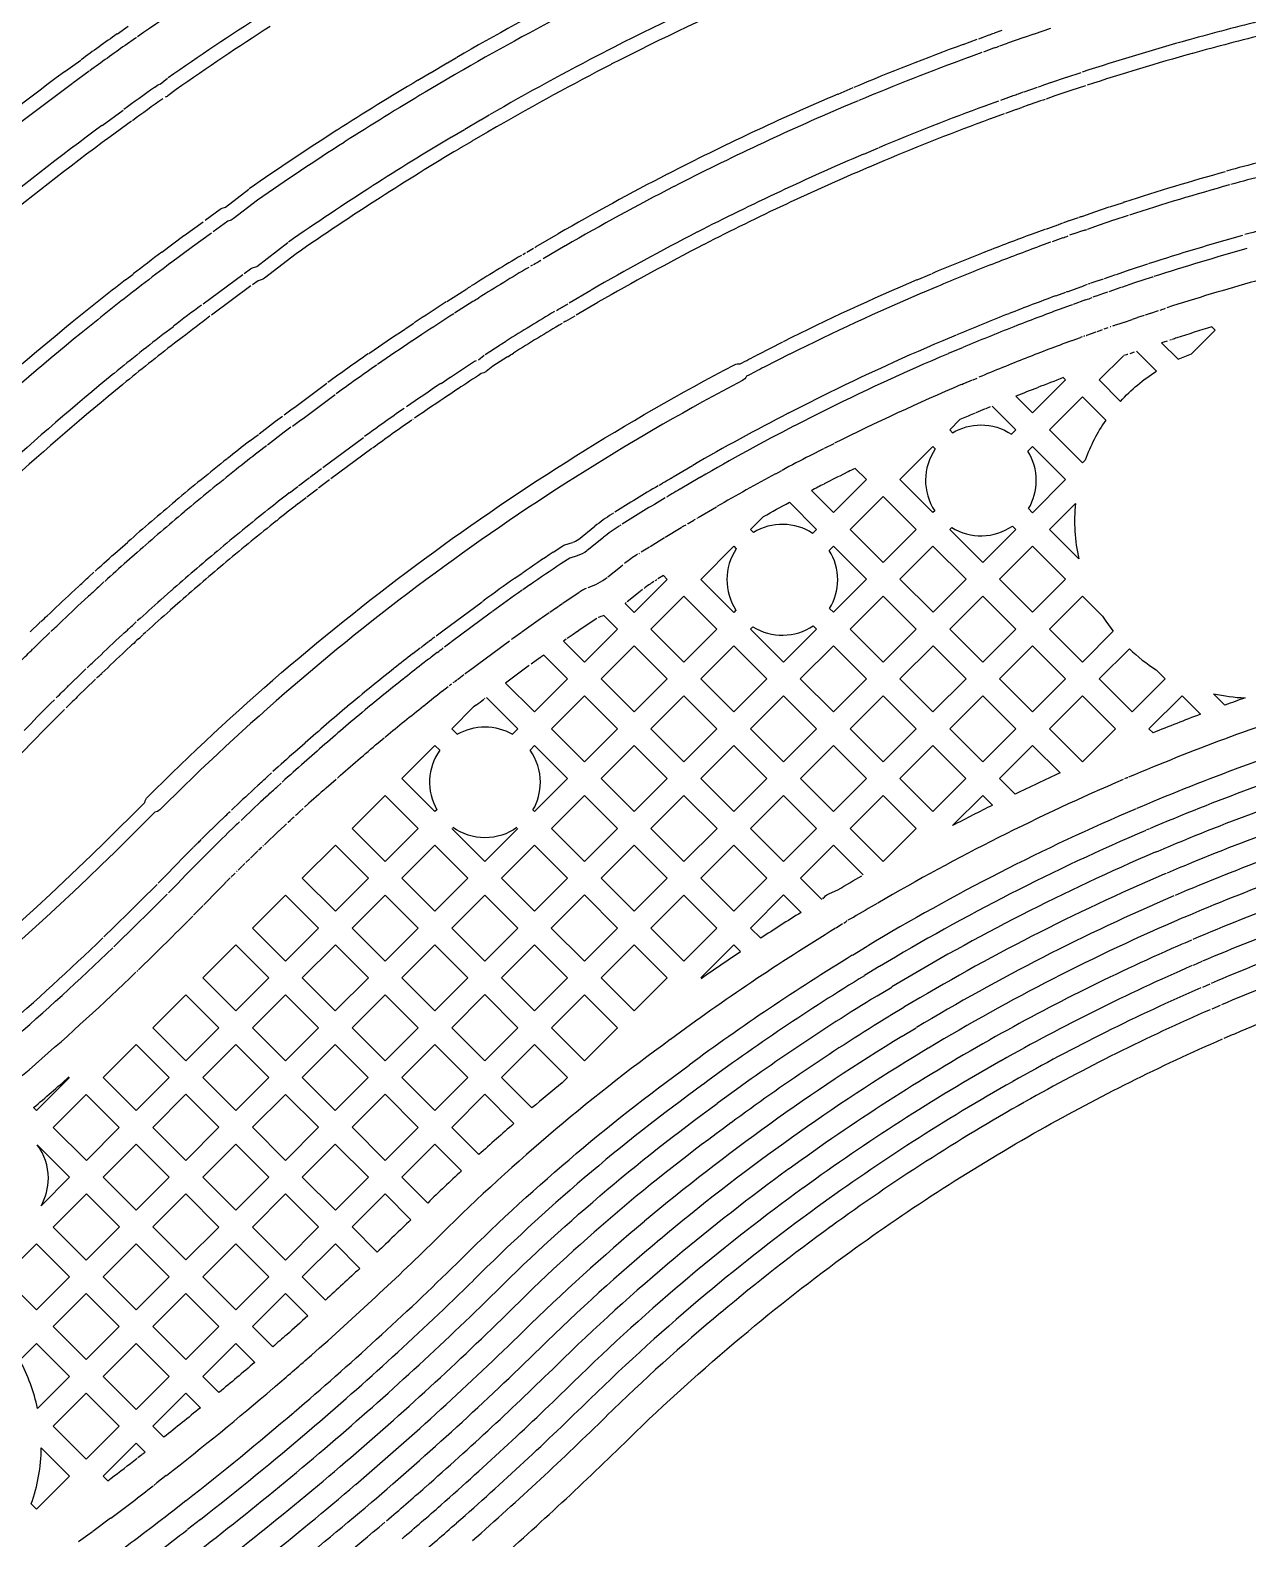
# Model space of a CAD drawing. Extents: x 1548 to 1929, y -174 to 95.
# Drawn here: x 1762.014 to 1765.923, y 42.988 to 47.829 of the extents above; entities that cross this region are included whole.
import ezdxf

# ---------------------------------------------------------------- set-up
doc = ezdxf.new("R2010")
doc.units = 0
doc.layers.add('gbr-dxf_layer0', color=7, linetype='Continuous')

msp = doc.modelspace()

# ---------------------------------------------------------------- linework, layer by layer
at = {"layer": 'gbr-dxf_layer0'}
for p, q in [((1762.2943, 47.8172), (1762.3291, 47.8413)), ((1765.1094, 47.8196), (1765.1346, 47.8285)), ((1765.2888, 47.8334), (1765.2363, 47.8159)), ((1765.0092, 47.7829), (1765.054, 47.7994)), ((1765.0596, 47.8012), (1765.0922, 47.8133)), ((1765.1503, 47.7863), (1765.1251, 47.7774)), ((1765.2038, 47.8048), (1765.1509, 47.7866)), ((1765.2356, 47.8157), (1765.2051, 47.8052)), ((1762.1257, 47.6955), (1762.1767, 47.7325)), ((1763.3538, 47.7239), (1763.3827, 47.7407)), ((1765.0688, 47.7569), (1765.0256, 47.741)), ((1765.1087, 47.7714), (1765.0739, 47.7585)), ((1762.2037, 47.6965), (1762.1516, 47.6587)), ((1763.259, 47.6681), (1763.3004, 47.6927)), ((1763.3011, 47.6931), (1763.3531, 47.7235)), ((1763.3764, 47.685), (1763.3243, 47.6545)), ((1763.4043, 47.7011), (1763.3768, 47.6852)), ((1765.29, 47.6605), (1765.3406, 47.6775)), ((1765.3415, 47.6778), (1765.388, 47.693)), ((1762.432, 47.6557), (1762.4558, 47.6743)), ((1763.3239, 47.6543), (1763.2825, 47.6297)), ((1764.6073, 47.6236), (1764.6563, 47.6442)), ((1765.183, 47.6235), (1765.203, 47.6306)), ((1765.2046, 47.6312), (1765.2478, 47.646)), ((1765.2498, 47.6466), (1765.258, 47.6494)), ((1765.2596, 47.6499), (1765.2891, 47.6602)), ((1765.3541, 47.6345), (1765.3036, 47.6176)), ((1765.4011, 47.65), (1765.3547, 47.6347)), ((1764.6724, 47.6021), (1764.6253, 47.5824)), ((1765.0819, 47.5866), (1765.1239, 47.6019)), ((1765.1302, 47.6042), (1765.1643, 47.6166)), ((1765.2194, 47.5887), (1765.1973, 47.5808)), ((1765.2604, 47.6027), (1765.2204, 47.5891)), ((1765.2717, 47.6065), (1765.2627, 47.6034)), ((1765.303, 47.6174), (1765.2752, 47.6077)), ((1762.2452, 47.5232), (1762.313, 47.5724)), ((1762.3402, 47.5365), (1762.2713, 47.4866)), ((1763.4091, 47.5108), (1763.4602, 47.5405)), ((1763.4612, 47.541), (1763.488, 47.5566)), ((1765.1405, 47.56), (1765.0966, 47.544)), ((1765.1789, 47.574), (1765.1449, 47.5616)), ((1763.3673, 47.486), (1763.4085, 47.5104)), ((1763.4818, 47.501), (1763.4323, 47.4722)), ((1763.5111, 47.518), (1763.4827, 47.5015)), ((1763.4318, 47.4719), (1763.3906, 47.4475)), ((1764.69, 47.4311), (1764.7372, 47.4511)), ((1764.7541, 47.4093), (1764.7068, 47.3893)), ((1765.3928, 47.2322), (1765.4311, 47.2454)), ((1765.4319, 47.2456), (1765.478, 47.2616)), ((1765.4792, 47.262), (1765.5231, 47.2761)), ((1762.5088, 47.1699), (1762.5695, 47.2139)), ((1765.2738, 47.1903), (1765.2799, 47.1921)), ((1765.2808, 47.1923), (1765.3124, 47.2038)), ((1765.3504, 47.2179), (1765.3795, 47.2279)), ((1765.445, 47.2026), (1765.4066, 47.1894)), ((1765.4919, 47.2188), (1765.4458, 47.2028)), ((1765.5388, 47.2339), (1765.4923, 47.2189)), ((1762.4372, 47.1166), (1762.5081, 47.1694)), ((1762.5962, 47.1777), (1762.5355, 47.1337)), ((1763.6389, 47.1344), (1763.7087, 47.1751)), ((1765.2318, 47.1749), (1765.2716, 47.1896)), ((1765.329, 47.162), (1765.2942, 47.1493)), ((1765.3633, 47.1748), (1765.3502, 47.1704)), ((1765.3954, 47.1857), (1765.3641, 47.1751)), ((1762.5354, 47.1336), (1762.4644, 47.0808)), ((1763.5962, 47.1091), (1763.6043, 47.1142)), ((1763.6342, 47.1315), (1763.6375, 47.1336)), ((1763.7319, 47.1365), (1763.6605, 47.0949)), ((1763.6265, 47.075), (1763.6205, 47.0712)), ((1764.8616, 47.028), (1764.9073, 47.047)), ((1765.5007, 47.0452), (1765.5449, 47.0605)), ((1765.5462, 47.0609), (1765.6015, 47.0785)), ((1762.321, 47.0278), (1762.3447, 47.0461)), ((1762.3715, 47.01), (1762.3489, 46.9924)), ((1762.5696, 46.9506), (1762.6971, 47.0446)), ((1762.7231, 47.0079), (1762.5967, 46.9147)), ((1764.9239, 47.0052), (1764.8781, 46.9861)), ((1765.3459, 46.9905), (1765.3871, 47.0055)), ((1765.4109, 47.0144), (1765.4178, 47.0169)), ((1765.4194, 47.0175), (1765.4451, 47.0264)), ((1765.4622, 47.0317), (1765.4993, 47.0447)), ((1765.5154, 47.0027), (1765.4763, 46.9889)), ((1765.5588, 47.0177), (1765.5167, 47.0031)), ((1763.3523, 46.9584), (1763.4123, 46.9969)), ((1763.4357, 46.9585), (1763.3762, 46.9203)), ((1763.7441, 46.9533), (1763.8144, 46.9943)), ((1763.8365, 46.9551), (1763.7664, 46.9142)), ((1765.3059, 46.9762), (1765.3381, 46.9881)), ((1765.4017, 46.9629), (1765.3625, 46.9487)), ((1765.4343, 46.975), (1765.4252, 46.9717)), ((1763.7039, 46.9296), (1763.7092, 46.9328)), ((1765.552, 46.901), (1765.5681, 46.9067)), ((1765.5697, 46.9073), (1765.5908, 46.9145)), ((1765.594, 46.9157), (1765.61, 46.9208)), ((1765.6113, 46.9211), (1765.6363, 46.9291)), ((1762.4514, 46.8607), (1762.4745, 46.8782)), ((1763.2178, 46.87), (1763.2461, 46.8889)), ((1763.7331, 46.8946), (1763.7266, 46.8908)), ((1765.4385, 46.8613), (1765.4484, 46.8651)), ((1765.4491, 46.8654), (1765.4564, 46.8683)), ((1765.5268, 46.8922), (1765.5509, 46.9007)), ((1762.502, 46.8426), (1762.4779, 46.8244)), ((1763.2715, 46.8518), (1763.2418, 46.8319)), ((1763.4744, 46.788), (1763.5234, 46.8192)), ((1764.3509, 46.7883), (1764.4303, 46.8283)), ((1764.9443, 46.8326), (1764.9879, 46.8509)), ((1765.0064, 46.8098), (1764.9609, 46.7908)), ((1765.3583, 46.8327), (1765.3852, 46.8425)), ((1765.6641, 46.8313), (1765.646, 46.8256)), ((1765.6771, 46.8354), (1765.6722, 46.834)), ((1763.4529, 46.771), (1763.4718, 46.7862)), ((1764.4516, 46.7887), (1764.3705, 46.7478)), ((1765.5233, 46.7842), (1765.4455, 46.7063)), ((1765.5579, 46.7955), (1765.5434, 46.7905)), ((1763.3334, 46.6955), (1763.3629, 46.7152)), ((1765.0409, 46.7072), (1765.0539, 46.7125)), ((1763.3875, 46.6775), (1763.358, 46.6578)), ((1765.0048, 46.6922), (1765.0105, 46.6945)), ((1765.0113, 46.6948), (1765.0389, 46.7063)), ((1764.4478, 46.5999), (1764.5261, 46.6394)), ((1765.0797, 46.6133), (1765.0492, 46.6006)), ((1765.0957, 46.6199), (1765.0814, 46.614)), ((1762.7494, 46.5334), (1762.8017, 46.5738)), ((1762.8024, 46.5743), (1762.8242, 46.5906)), ((1764.5457, 46.5989), (1764.4674, 46.5594)), ((1765.0478, 46.6), (1765.042, 46.5977)), ((1762.7193, 46.5108), (1762.7468, 46.5316)), ((1762.8296, 46.5385), (1762.7757, 46.4968)), ((1762.8511, 46.5545), (1762.8297, 46.5386)), ((1762.9533, 46.4254), (1763.084, 46.5221)), ((1762.7732, 46.4951), (1762.7467, 46.4751)), ((1763.1109, 46.486), (1762.9796, 46.3888)), ((1764.5179, 46.4639), (1764.5615, 46.4862)), ((1764.5636, 46.4872), (1764.5945, 46.5027)), ((1762.9224, 46.4024), (1762.949, 46.4222)), ((1764.078, 46.3952), (1764.1401, 46.4317)), ((1762.8756, 46.3664), (1762.9106, 46.3933)), ((1762.9129, 46.3949), (1762.9215, 46.4017)), ((1764.1638, 46.3934), (1764.1003, 46.356)), ((1764.4076, 46.4057), (1764.4265, 46.4159)), ((1764.6093, 46.3965), (1764.5631, 46.3729)), ((1764.639, 46.4114), (1764.6105, 46.3971)), ((1762.8467, 46.3444), (1762.8734, 46.3647)), ((1762.9003, 46.3286), (1762.8746, 46.309)), ((1762.9364, 46.3564), (1762.9027, 46.3304)), ((1764.1585, 46.2651), (1764.2169, 46.2991)), ((1765.2858, 46.2266), (1765.3691, 46.31)), ((1763.774, 46.195), (1763.8268, 46.2369)), ((1764.052, 46.2017), (1764.1036, 46.2326)), ((1764.1542, 46.2624), (1764.1561, 46.2636)), ((1765.3799, 46.1325), (1765.2858, 46.2266)), ((1762.295, 46.1576), (1762.3275, 46.1864)), ((1763.8543, 46.2013), (1763.8017, 46.1595)), ((1764.0043, 46.1725), (1764.0507, 46.2009)), ((1762.3576, 46.1529), (1762.325, 46.1241)), ((1763.9757, 46.1545), (1764.0024, 46.1713)), ((1763.5704, 46.0706), (1763.5936, 46.0865)), ((1763.8685, 46.0747), (1763.9087, 46.1065)), ((1763.9092, 46.1069), (1763.9171, 46.1133)), ((1762.1476, 46.0239), (1762.171, 46.0453)), ((1763.6186, 46.049), (1763.5956, 46.0333)), ((1763.9803, 46.0338), (1763.9738, 46.0285)), ((1762.4337, 46.0007), (1762.4665, 46.0297)), ((1762.4961, 45.9957), (1762.4639, 45.9673)), ((1763.3392, 45.9018), (1763.4647, 45.9948)), ((1763.7114, 45.9817), (1763.7228, 45.9896)), ((1763.724, 45.9904), (1763.7768, 46.026)), ((1763.9726, 46.0275), (1763.9309, 45.9945)), ((1763.6824, 45.9618), (1763.7001, 45.974)), ((1763.7011, 45.9747), (1763.7104, 45.981)), ((1763.8328, 45.9412), (1763.78, 45.9056)), ((1762.2899, 45.8703), (1762.3111, 45.8898)), ((1762.346, 45.9219), (1762.3552, 45.9306)), ((1762.3852, 45.8971), (1762.3769, 45.8892)), ((1763.3178, 45.8859), (1763.3385, 45.9013)), ((1763.5628, 45.8767), (1763.5913, 45.8976)), ((1763.7572, 45.89), (1763.7381, 45.8767)), ((1763.7687, 45.8979), (1763.7576, 45.8902)), ((1763.7798, 45.9055), (1763.7701, 45.8988)), ((1763.2428, 45.8287), (1763.2664, 45.8469)), ((1763.2744, 45.853), (1763.2931, 45.8673)), ((1763.366, 45.8656), (1763.3441, 45.8494)), ((1763.7351, 45.8748), (1763.7258, 45.8685)), ((1763.2925, 45.8102), (1763.2709, 45.7935)), ((1763.321, 45.832), (1763.3014, 45.8171)), ((1763.6506, 45.815), (1763.6223, 45.7944)), ((1762.1394, 45.727), (1762.1603, 45.7474)), ((1762.1606, 45.7477), (1762.1934, 45.7792)), ((1763.3774, 45.7391), (1763.3844, 45.7443)), ((1763.2776, 45.6612), (1763.3159, 45.6916)), ((1763.3166, 45.6922), (1763.3362, 45.7075)), ((1763.3369, 45.7081), (1763.3557, 45.7227)), ((1763.3722, 45.7352), (1763.3761, 45.7382)), ((1762.1246, 45.6489), (1762.112, 45.6362)), ((1763.4733, 45.6844), (1763.4716, 45.683)), ((1762.027, 45.5502), (1761.9866, 45.5088)), ((1763.1318, 45.5425), (1763.1507, 45.5584)), ((1762.8641, 45.5128), (1762.8971, 45.5418)), ((1762.9266, 45.5079), (1762.8941, 45.4793)), ((1762.7325, 45.394), (1762.746, 45.4065)), ((1762.7756, 45.4333), (1762.7894, 45.4461)), ((1762.8198, 45.4129), (1762.806, 45.4001)), ((1762.965, 45.3979), (1762.9965, 45.4256)), ((1762.7768, 45.3737), (1762.763, 45.361)), ((1762.8949, 45.3355), (1762.9005, 45.3406)), ((1762.5645, 45.2329), (1762.5948, 45.2627)), ((1762.7666, 45.2154), (1762.8128, 45.2596)), ((1762.8135, 45.2602), (1762.8368, 45.282)), ((1762.7068, 45.1581), (1762.7196, 45.1702)), ((1762.7213, 45.1719), (1762.7457, 45.1961)), ((1762.6822, 45.1341), (1762.6949, 45.1465)), ((1762.6958, 45.1474), (1762.7033, 45.1546)), ((1762.4933, 45.0965), (1762.4581, 45.0609)), ((1762.5715, 45.0221), (1762.6167, 45.0685)), ((1762.6169, 45.0688), (1762.6388, 45.0912)), ((1762.6395, 45.0919), (1762.6448, 45.0971)), ((1762.6459, 45.0983), (1762.6569, 45.1087)), ((1764.4864, 45.1079), (1764.5551, 45.0392)), ((1762.5211, 44.9707), (1762.5307, 44.9803)), ((1764.6217, 44.961), (1764.6008, 44.9478)), ((1764.6537, 44.8608), (1764.7007, 44.8895)), ((1765.7195, 44.8996), (1765.7432, 44.9097)), ((1764.7397, 44.8241), (1764.6927, 44.7953)), ((1765.7747, 44.8403), (1765.7467, 44.8283)), ((1764.7328, 44.7304), (1764.7796, 44.7588)), ((1765.7778, 44.7587), (1765.8019, 44.7688)), ((1764.8185, 44.6933), (1764.7735, 44.6659)), ((1765.8333, 44.6994), (1765.8065, 44.6881)), ((1764.8131, 44.6008), (1764.8581, 44.628)), ((1764.8968, 44.5624), (1764.8519, 44.5352)), ((1762.3599, 43.2489), (1762.3733, 43.2593)), ((1762.436, 43.1793), (1762.4213, 43.1679)), ((1762.4514, 43.1912), (1762.4364, 43.1797)), ((1762.4211, 43.1678), (1762.4109, 43.1596)), ((1762.4726, 43.0785), (1762.5144, 43.1109)), ((1762.2727, 43.0546), (1762.2155, 43.012)), ((1762.5607, 43.0504), (1762.519, 43.018)), ((1762.2146, 43.0113), (1762.1696, 42.9785))]:
    msp.add_line(p, q, dxfattribs=at)
at = {"layer": 'gbr-dxf_layer0', "linetype": 'Continuous'}
for points in [[(1762.7845, 47.8404, 0.009467), (1762.4829, 47.6385), (1762.4564, 47.6176, -0.106196), (1762.4479, 47.6135)], [(1762.3563, 47.8051, -0.049771), (1762.3526, 47.8028), (1762.3194, 47.7799)], [(1762.4141, 47.6455), (1762.4237, 47.6521, -0.089522), (1762.431, 47.6554)], [(1763.0219, 47.4687, 0.009148), (1762.7437, 47.283), (1762.6664, 47.2233, -0.092627), (1762.6592, 47.2194), (1762.6484, 47.216), (1762.6018, 47.1818)], [(1765.5239, 47.2765, -0.047592), (1765.5278, 47.278, -0.010683), (1765.8507, 47.3752)], [(1762.576, 47.2186), (1762.6243, 47.2541, -0.086828), (1762.6312, 47.2577), (1762.6416, 47.2611), (1762.7162, 47.3186)], [(1763.1373, 47.2907, 0.009043), (1762.8685, 47.1115), (1762.7667, 47.0328, -0.090862), (1762.7596, 47.029), (1762.746, 47.0245), (1762.728, 47.0115)], [(1765.3324, 47.2117, -0.036992), (1765.3354, 47.2129), (1765.3496, 47.2177)], [(1762.7013, 47.0477), (1762.722, 47.0627, -0.083113), (1762.7286, 47.0662), (1762.7419, 47.0705), (1762.8418, 47.1477)], [(1765.6035, 47.0794, -0.039996), (1765.6068, 47.0806, -0.010179), (1765.9062, 47.1707)], [(1765.619, 47.037, -0.04151), (1765.6156, 47.0358), (1765.559, 47.0177)], [(1765.4724, 46.9878, -0.005396), (1765.459, 46.9836), (1765.4354, 46.9755)], [(1765.3601, 46.9478, -0.003175), (1765.3528, 46.9456), (1765.3207, 46.9337)], [(1765.641, 46.9307), (1765.6495, 46.9332, 0.017417), (1765.6579, 46.9363)], [(1763.1015, 46.7916), (1763.1046, 46.7933, -0.003989), (1763.2169, 46.8695)], [(1765.4034, 46.8487, -0.01436), (1765.406, 46.8497), (1765.436, 46.8604)], [(1765.4612, 46.87), (1765.4677, 46.8725, -0.036693), (1765.4748, 46.8746)], [(1765.4892, 46.8799, -0.025086), (1765.4939, 46.8815, 0.00307), (1765.5022, 46.884, -0.037298), (1765.5094, 46.8862), (1765.5256, 46.8919)], [(1765.646, 46.8256), (1765.6987, 46.7728, -0.020541), (1765.7419, 46.7905), (1765.8175, 46.8661), (1765.8068, 46.8767, 0.00399), (1765.6943, 46.8414, -0.017027), (1765.6795, 46.8361)], [(1760.9075, 44.1107, 0.045502), (1762.3828, 45.3512, -0.167684), (1762.3909, 45.3679, -0.075441), (1764.2746, 46.7552, -0.168994), (1764.293, 46.758, -0.002077), (1764.3501, 46.7879)], [(1763.3635, 46.7156, -0.002788), (1763.4404, 46.7662, -0.077554), (1763.4467, 46.769)], [(1763.547, 46.7809), (1763.499, 46.7503), (1763.4784, 46.7337, -0.100378), (1763.4706, 46.7294), (1763.4623, 46.7268, 0.002715), (1763.3879, 46.6778)], [(1765.4455, 46.7063), (1765.5141, 46.6377, -0.066373), (1765.629, 46.7348), (1765.5656, 46.7982)], [(1765.537, 46.7884, -0.018892), (1765.5335, 46.7873, -0.002955), (1765.5244, 46.7846)], [(1764.3701, 46.7476, 0.002071), (1764.3136, 46.718, -0.163525), (1764.301, 46.7049, 0.075441), (1762.4311, 45.3277, -0.164883), (1762.4148, 45.3196, -0.045514), (1760.9328, 44.0735)], [(1763.1276, 46.7547), (1763.1246, 46.7529, 0.004637), (1762.9966, 46.6618)], [(1765.1781, 46.654), (1765.2317, 46.6004), (1765.3377, 46.7063), (1765.3304, 46.7137, 0.002984), (1765.2484, 46.682)], [(1764.966, 46.5464), (1764.9752, 46.5371, -0.13447), (1765.0658, 46.5619, -0.147043), (1765.1638, 46.5325), (1765.1779, 46.5465), (1765.1017, 46.6226)], [(1765.0417, 46.5975, 0.001633), (1764.9985, 46.579), (1764.966, 46.5464)], [(1764.5218, 46.3514), (1764.5925, 46.2807), (1764.6984, 46.3865), (1764.6621, 46.4228, 0.000933), (1764.6399, 46.4118)], [(1764.0993, 46.3555, -0.003017), (1764.0931, 46.352, -0.003056), (1764.0677, 46.337, -0.014022), (1764.0567, 46.3302)], [(1764.1238, 46.2446, -0.016713), (1764.1266, 46.2463), (1764.1442, 46.2566, -0.031177), (1764.1495, 46.2599)], [(1763.6935, 46.1541), (1763.7242, 46.1743, -0.077934), (1763.7305, 46.1772), (1763.7546, 46.1849)], [(1762.2226, 46.0931), (1762.2245, 46.0944, -0.002787), (1762.2947, 46.1574)], [(1762.1893, 46.0622, 0.003596), (1762.2023, 46.0742), (1762.2188, 46.0902)], [(1762.2333, 46.0415, -0.003584), (1762.2198, 46.0291, -0.009313), (1762.2015, 46.0123), (1762.1775, 45.9903, 0.003157), (1762.1003, 45.9169)], [(1763.778, 46.0267), (1763.7869, 46.0326, -0.072937), (1763.8002, 46.0388)], [(1762.0491, 45.9319, 0.01598), (1762.0691, 45.9493, -0.003166), (1762.147, 46.0234)], [(1763.4971, 45.9625, -0.00308), (1763.491, 45.9583), (1763.3665, 45.8661)], [(1763.5922, 45.8982, -0.002507), (1763.6529, 45.9414, -0.034938), (1763.6585, 45.9457), (1763.6803, 45.9604)], [(1763.7258, 45.8685), (1763.7933, 45.801), (1763.8991, 45.9069), (1763.8553, 45.9507, -0.015616), (1763.8372, 45.9441)], [(1762.0147, 45.8982), (1762.0444, 45.9268, -0.059093), (1762.0478, 45.9308)], [(1762.3626, 45.876, -0.008262), (1762.3413, 45.8564), (1762.3201, 45.837, 0.003169), (1762.2445, 45.7652)], [(1763.4093, 45.7634), (1763.4161, 45.7685, -0.029771), (1763.421, 45.7718), (1763.5532, 45.8699)], [(1763.5404, 45.7339), (1763.6333, 45.6411), (1763.7394, 45.7471), (1763.6628, 45.8238, 0.000661), (1763.6509, 45.8153)], [(1762.2244, 45.7467), (1762.1917, 45.7152), (1762.1708, 45.6947, -0.002605), (1762.1297, 45.6544)], [(1765.9138, 45.6865, 0.002373), (1765.8492, 45.6632), (1765.8129, 45.6995)], [(1761.995, 45.5819, -0.003654), (1762.0802, 45.668), (1762.0925, 45.6804)], [(1763.1524, 45.5597), (1763.1564, 45.5629, -0.005282), (1763.2768, 45.6605)], [(1763.3676, 45.5873), (1763.3853, 45.5696, -0.131704), (1763.4742, 45.5934, -0.130326), (1763.5623, 45.57), (1763.5794, 45.5872), (1763.4786, 45.688)], [(1765.7707, 45.6339, 0.005582), (1765.6185, 45.5742), (1765.6053, 45.5873)], [(1765.5671, 45.3323, -0.008651), (1765.5778, 45.3367, -0.024554), (1766.2355, 45.5794)], [(1763.0012, 45.4296, -0.010265), (1763.0025, 45.4309, -0.005666), (1763.1314, 45.5421)], [(1765.3198, 45.4457, 0.005442), (1765.1755, 45.3777), (1765.1258, 45.4275)], [(1765.6266, 45.1918, -0.01133), (1765.6345, 45.1949, -0.024613), (1766.2794, 45.4333)], [(1762.8665, 45.3091, 0.00271), (1762.8791, 45.3203), (1762.8903, 45.3312)], [(1762.6868, 45.2888, -0.003842), (1762.6724, 45.2754), (1762.6451, 45.2486)], [(1762.8412, 45.2862, -0.011167), (1762.8427, 45.2875), (1762.8486, 45.2928)], [(1763.5768, 45.2703, -0.15493), (1763.4742, 45.2378, -0.15629), (1763.3709, 45.2709)], [(1762.5382, 45.2069), (1762.5529, 45.221, 0.006346), (1762.5638, 45.2321)], [(1762.6449, 45.2484), (1762.6262, 45.2305), (1762.5962, 45.201, -0.006302), (1762.5846, 45.1891)], [(1766.3487, 45.2154, 0.024934), (1765.7168, 44.9815, -0.040167), (1765.7112, 44.9793, 0.033844), (1764.8974, 44.5628)], [(1762.4255, 45.0918), (1762.4612, 45.128, -0.003588), (1762.5377, 45.2064)], [(1762.5843, 45.1888), (1762.5695, 45.1745, 0.003576), (1762.4936, 45.0969)], [(1762.6603, 45.1117, -0.028947), (1762.6641, 45.116, 0.003959), (1762.6723, 45.1244)], [(1764.5586, 45.0414, -0.038751), (1764.5636, 45.0474, -0.101334), (1764.5802, 45.0591), (1764.6064, 45.0705, -0.003081), (1764.6837, 45.1159)], [(1764.7331, 45.0271, 0.003095), (1764.6565, 44.9821, -0.036971), (1764.6499, 44.9786), (1764.6384, 44.9736)], [(1764.4885, 44.998, 0.005239), (1764.3592, 44.9154), (1764.3265, 44.948)], [(1764.1683, 44.7866, -0.005207), (1764.2943, 44.8726), (1764.2727, 44.8942), (1764.1667, 44.7882)], [(1765.8466, 44.5942), (1765.8738, 44.6059, 0.013721), (1765.8807, 44.6089, -0.024688), (1766.4687, 44.8266)], [(1763.3123, 42.7436), (1763.3638, 42.7873, 0.007181), (1763.3732, 42.7954, 0.003762), (1763.5009, 42.9054, 0.013202), (1763.9358, 43.3095, -0.019188), (1764.2972, 43.6364, -0.017376), (1764.645, 43.9082, -0.028643), (1765.2558, 44.3006, -0.025765), (1765.8415, 44.5922)], [(1762.8613, 43.3943, 0.016929), (1763.3837, 43.8719, -0.039633), (1764.1293, 44.508)], [(1762.9604, 43.2786, 0.016939), (1763.4908, 43.7634, -0.039703), (1764.2195, 44.3847)], [(1762.0493, 44.0572, 0.130858), (1762.0729, 44.1456, 0.162428), (1762.0373, 44.2523)], [(1762.2486, 43.1896), (1762.2635, 43.1747, 0.002585), (1762.3469, 43.2385), (1762.3584, 43.2477)]]:
    msp.add_lwpolyline(points, format="xyb", dxfattribs=at)
for points in [[(1765.2907, 47.1484), (1765.2863, 47.147), (1765.2486, 47.1331)], [(1762.9755, 46.3858), (1762.9491, 46.3662), (1762.9399, 46.3588)], [(1763.7696, 46.1424), (1763.7463, 46.135), (1763.7177, 46.1161)], [(1763.9243, 45.9895), (1763.953, 45.9608), (1764.059, 46.0667), (1764.0467, 46.0791), (1764.029, 46.068)], [(1762.2512, 46.0582), (1762.2487, 46.0565), (1762.2336, 46.0419)], [(1762.0779, 45.8965), (1762.0455, 45.8654), (1762.0238, 45.8442)], [(1763.6163, 45.7902), (1763.6131, 45.7878), (1763.5404, 45.7339)], [(1765.6053, 45.5873), (1765.7113, 45.6933), (1765.7707, 45.6339)], [(1763.4456, 45.6632), (1763.4375, 45.6572), (1763.3676, 45.5873)], [(1765.1258, 45.4275), (1765.2318, 45.5336), (1765.3198, 45.4457)], [(1764.9749, 45.2767), (1765.0719, 45.3736), (1765.1033, 45.3422)], [(1762.5951, 45.263), (1762.6138, 45.2809), (1762.6409, 45.3075)], [(1763.3676, 45.2676), (1763.4735, 45.1616), (1763.5795, 45.2676)], [(1764.6879, 45.1183), (1764.5924, 45.2138), (1764.4864, 45.1079)], [(1762.5392, 44.9893), (1762.5635, 45.0139), (1762.57, 45.0206)], [(1764.3265, 44.948), (1764.4325, 45.054), (1764.4885, 44.998)], [(1762.0255, 44.3719), (1762.0349, 44.3624), (1762.1408, 44.4683)], [(1762.0373, 44.2523), (1762.1409, 44.1487), (1762.0493, 44.0572)], [(1761.9809, 43.5613), (1762.0348, 43.6153), (1762.1407, 43.5094), (1762.038, 43.4067)], [(1762.0503, 43.2801), (1762.1408, 43.1896), (1762.0348, 43.0836), (1762.0182, 43.1003)], [(1762.3739, 43.2598), (1762.3832, 43.2669), (1762.3545, 43.2956), (1762.2486, 43.1896)]]:
    msp.add_lwpolyline(points, dxfattribs=at)
for points in [[(1765.2856, 46.5465), (1765.3916, 46.6525), (1765.4665, 46.5776, 0.063674), (1765.4005, 46.4492), (1765.3917, 46.4404)], [(1764.8061, 46.3865), (1764.9121, 46.4925), (1764.9195, 46.4851, 0.306056), (1764.9175, 46.2861), (1764.912, 46.2806)], [(1765.2169, 46.4778), (1765.2317, 46.4926), (1765.3379, 46.3865), (1765.2319, 46.2805), (1765.2188, 46.2936, 0.13447), (1765.2436, 46.3841, 0.13966)], [(1764.3266, 46.2266), (1764.3684, 46.2684, -0.003214), (1764.4515, 46.3139), (1764.5386, 46.2268), (1764.5259, 46.2141, 0.289413), (1764.336, 46.2172)], [(1764.9659, 46.2268), (1764.9722, 46.233, 0.29815), (1765.1668, 46.2378), (1765.178, 46.2266), (1765.072, 46.1207)], [(1764.1668, 46.0667), (1764.2728, 46.1727), (1764.2809, 46.1645, 0.301563), (1764.2798, 45.9679), (1764.2727, 45.9608)], [(1764.5792, 46.1597), (1764.5925, 46.1729), (1764.6984, 46.067), (1764.5923, 45.9609), (1764.5804, 45.9729, 0.137642), (1764.6063, 46.0653, 0.140711)], [(1765.2856, 45.907), (1765.3916, 46.013), (1765.4564, 45.9482, 0.025968), (1765.4908, 45.9002), (1765.3916, 45.8011)], [(1764.3265, 45.907), (1764.3342, 45.9146, 0.295934), (1764.5277, 45.9178), (1764.5384, 45.9071), (1764.4324, 45.8011)], [(1765.4455, 45.7472), (1765.5423, 45.8439, 0.048381), (1765.6286, 45.776), (1765.6574, 45.7472), (1765.5515, 45.6412)], [(1763.2077, 45.4274), (1763.3137, 45.5334), (1763.329, 45.5181, 0.291084), (1763.3198, 45.3275), (1763.3137, 45.3214)], [(1763.6189, 45.5189), (1763.6333, 45.5333), (1763.7392, 45.4274), (1763.6333, 45.3215), (1763.6282, 45.3267, 0.131707), (1763.652, 45.4156, 0.15628)], [(1763.5274, 44.4683), (1763.6333, 44.5743), (1763.7392, 44.4685), (1763.7224, 44.4517, 0.004972), (1763.625, 44.3707)], [(1763.3675, 44.3085), (1763.4735, 44.4145), (1763.567, 44.3209, 0.005886), (1763.4549, 44.2211)], [(1763.2076, 44.1486), (1763.3136, 44.2546), (1763.3988, 44.1694, 0.005877), (1763.2904, 44.0658)], [(1763.0479, 43.9889), (1763.1537, 44.0947), (1763.2362, 44.0123, -0.003667), (1763.1283, 43.9084)], [(1762.8879, 43.8289), (1762.994, 43.935), (1763.0728, 43.8562, -0.003677), (1762.9623, 43.7545)], [(1762.7282, 43.6692), (1762.834, 43.775), (1762.9056, 43.7034, -0.002236), (1762.8378, 43.6433, -0.001491), (1762.7931, 43.6043)], [(1762.5683, 43.5093), (1762.6743, 43.6153), (1762.7351, 43.5544, -0.003684), (1762.6201, 43.4575)], [(1762.4084, 43.3495), (1762.5144, 43.4554), (1762.561, 43.4089, -0.003692), (1762.4435, 43.3143)]]:
    msp.add_lwpolyline(points, format="xyb", close=True, dxfattribs=at)
for points in [[(1764.6464, 46.2268), (1764.7522, 46.3327), (1764.8581, 46.2268), (1764.7523, 46.1209)], [(1764.8061, 46.067), (1764.912, 46.1729), (1765.0181, 46.0668), (1764.9123, 45.9609)], [(1765.1259, 46.0668), (1765.2319, 46.1728), (1765.3377, 46.0669), (1765.2317, 45.9609)], [(1764.0069, 45.9069), (1764.1129, 46.0128), (1764.2188, 45.907), (1764.1128, 45.801)], [(1764.6462, 45.9071), (1764.7523, 46.0131), (1764.8584, 45.907), (1764.7523, 45.801)], [(1764.9661, 45.907), (1765.072, 46.0129), (1765.1779, 45.907), (1765.072, 45.8012)], [(1763.8472, 45.7471), (1763.953, 45.853), (1764.0589, 45.7471), (1763.9531, 45.6412)], [(1764.1667, 45.7471), (1764.2727, 45.8531), (1764.3786, 45.7472), (1764.2726, 45.6413)], [(1764.4863, 45.7472), (1764.5923, 45.8532), (1764.6984, 45.7471), (1764.5924, 45.6411)], [(1764.8062, 45.7471), (1764.9123, 45.8532), (1765.0181, 45.7473), (1764.912, 45.6412)], [(1765.1259, 45.7473), (1765.2317, 45.8532), (1765.3377, 45.7472), (1765.2319, 45.6413)], [(1763.6872, 45.5872), (1763.7933, 45.6932), (1763.8992, 45.5873), (1763.7931, 45.4813)], [(1764.0069, 45.5873), (1764.1128, 45.6932), (1764.2187, 45.5874), (1764.1128, 45.4815)], [(1764.3265, 45.5874), (1764.4324, 45.6933), (1764.5385, 45.5872), (1764.4326, 45.4813)], [(1764.6463, 45.5872), (1764.7523, 45.6932), (1764.8581, 45.5873), (1764.7521, 45.4814)], [(1764.9659, 45.5873), (1765.072, 45.6934), (1765.178, 45.5874), (1765.0719, 45.4814)], [(1765.2857, 45.5874), (1765.3916, 45.6933), (1765.4976, 45.5873), (1765.3917, 45.4815)], [(1763.847, 45.4274), (1763.9531, 45.5335), (1764.0589, 45.4276), (1763.9529, 45.3216)], [(1764.1667, 45.4276), (1764.2726, 45.5335), (1764.3787, 45.4274), (1764.2728, 45.3215)], [(1764.4865, 45.4274), (1764.5924, 45.5333), (1764.6983, 45.4275), (1764.5924, 45.3216)], [(1764.806, 45.4275), (1764.912, 45.5335), (1765.018, 45.4275), (1764.912, 45.3215)], [(1763.048, 45.2677), (1763.1538, 45.3735), (1763.2598, 45.2676), (1763.1539, 45.1617)], [(1763.6872, 45.2676), (1763.7931, 45.3735), (1763.899, 45.2677), (1763.7931, 45.1618)], [(1764.0068, 45.2677), (1764.1128, 45.3737), (1764.2189, 45.2676), (1764.1129, 45.1616)], [(1764.3267, 45.2676), (1764.4326, 45.3735), (1764.5385, 45.2677), (1764.4325, 45.1618)], [(1764.6463, 45.2677), (1764.7521, 45.3736), (1764.8581, 45.2676), (1764.7522, 45.1618)], [(1762.888, 45.1077), (1762.9941, 45.2138), (1763.1, 45.1078), (1762.994, 45.0017)], [(1763.2078, 45.1078), (1763.3137, 45.2137), (1763.4196, 45.1078), (1763.3137, 45.0019)], [(1763.5274, 45.1078), (1763.6333, 45.2138), (1763.7392, 45.1079), (1763.6332, 45.0019)], [(1763.847, 45.1079), (1763.9529, 45.2138), (1764.059, 45.1077), (1763.9531, 45.0018)], [(1764.1668, 45.1077), (1764.2728, 45.2137), (1764.3786, 45.1079), (1764.2727, 45.0019)], [(1762.7281, 44.9478), (1762.8341, 45.0538), (1762.9401, 44.9479), (1762.8341, 44.8419)], [(1763.0478, 44.9479), (1763.1539, 45.0539), (1763.2598, 44.948), (1763.1538, 44.8419)], [(1763.3676, 44.948), (1763.4735, 45.0539), (1763.5794, 44.948), (1763.4734, 44.8421)], [(1763.6871, 44.948), (1763.7931, 45.054), (1763.8992, 44.9479), (1763.7932, 44.8419)], [(1764.007, 44.9479), (1764.1129, 45.0539), (1764.2188, 44.948), (1764.1128, 44.8421)], [(1762.5683, 44.788), (1762.6742, 44.894), (1762.7802, 44.788), (1762.6742, 44.682)], [(1762.888, 44.788), (1762.994, 44.894), (1763.0999, 44.7881), (1762.9939, 44.6821)], [(1763.2077, 44.7881), (1763.3137, 44.8941), (1763.4195, 44.7882), (1763.3135, 44.6822)], [(1763.5273, 44.7882), (1763.6332, 44.8941), (1763.7393, 44.7881), (1763.6334, 44.6821)], [(1763.8471, 44.788), (1763.9531, 44.894), (1764.0589, 44.7882), (1763.9529, 44.6822)], [(1762.4085, 44.6282), (1762.5144, 44.7341), (1762.6203, 44.6281), (1762.5145, 44.5223)], [(1762.7281, 44.6281), (1762.8341, 44.7341), (1762.94, 44.6282), (1762.834, 44.5222)], [(1763.0478, 44.6282), (1763.1538, 44.7342), (1763.2597, 44.6283), (1763.1537, 44.5223)], [(1763.3674, 44.6283), (1763.4734, 44.7343), (1763.5795, 44.6282), (1763.4735, 44.5222)], [(1763.6872, 44.6282), (1763.7932, 44.7342), (1763.899, 44.6283), (1763.7931, 44.5224)], [(1762.2485, 44.4683), (1762.3546, 44.5744), (1762.4606, 44.4684), (1762.3545, 44.3623)], [(1762.5684, 44.4684), (1762.6742, 44.5743), (1762.7802, 44.4683), (1762.6743, 44.3625)], [(1762.8879, 44.4683), (1762.9939, 44.5743), (1763.0998, 44.4684), (1762.9938, 44.3624)], [(1763.2075, 44.4684), (1763.3135, 44.5744), (1763.4196, 44.4684), (1763.3136, 44.3624)], [(1762.0888, 44.3085), (1762.1947, 44.4144), (1762.3006, 44.3084), (1762.1948, 44.2026)], [(1762.4084, 44.3084), (1762.5145, 44.4145), (1762.6204, 44.3086), (1762.5143, 44.2025)], [(1762.7282, 44.3086), (1762.834, 44.4144), (1762.9399, 44.3086), (1762.8341, 44.2027)], [(1763.0477, 44.3086), (1763.1537, 44.4145), (1763.2597, 44.3085), (1763.1537, 44.2025)], [(1762.2486, 44.1487), (1762.3545, 44.2546), (1762.4604, 44.1486), (1762.3546, 44.0428)], [(1762.5682, 44.1486), (1762.6743, 44.2547), (1762.7802, 44.1488), (1762.6741, 44.0427)], [(1762.8879, 44.1488), (1762.9938, 44.2547), (1763.0999, 44.1486), (1762.994, 44.0428)], [(1762.0888, 43.9888), (1762.1948, 44.0948), (1762.3007, 43.9889), (1762.1947, 43.8829)], [(1762.4085, 43.9889), (1762.5143, 44.0947), (1762.6202, 43.9888), (1762.5144, 43.883)], [(1762.728, 43.9888), (1762.8341, 44.0949), (1762.9401, 43.9889), (1762.834, 43.8828)], [(1761.9289, 43.829), (1762.0349, 43.935), (1762.1408, 43.829), (1762.0348, 43.723)], [(1762.2486, 43.829), (1762.3546, 43.935), (1762.4605, 43.8291), (1762.3545, 43.7231)], [(1762.5682, 43.8291), (1762.6741, 43.935), (1762.7801, 43.8289), (1762.6743, 43.7231)], [(1762.0887, 43.6691), (1762.1947, 43.7751), (1762.3006, 43.6692), (1762.1946, 43.5633)], [(1762.4084, 43.6692), (1762.5144, 43.7752), (1762.6204, 43.6692), (1762.5144, 43.5632)], [(1762.2485, 43.5094), (1762.3545, 43.6154), (1762.4605, 43.5093), (1762.3545, 43.4033)], [(1762.0887, 43.3495), (1762.1946, 43.4555), (1762.3006, 43.3495), (1762.1947, 43.2435)]]:
    msp.add_lwpolyline(points, close=True, dxfattribs=at)
at = {"layer": 'gbr-dxf_layer0'}
for centre, radius, start, end in [((1767.9593, 39.7636), 8.9855, 110.19978, 117.15427), ((1767.9593, 39.7636), 8.9405, 110.19483, 117.14981), ((1767.9711, 39.771), 9.8019, 122.73275, 124.92476), ((1767.9723, 39.7707), 9.197, 117.25186, 119.92818), ((1767.9689, 39.7694), 9.6377, 122.72, 124.88271), ((1767.9722, 39.7707), 9.152, 117.24734, 119.93578), ((1767.9549, 39.7631), 8.3359, 103.76462, 105.45145), ((1767.9904, 39.7853), 9.8467, 125.34864, 126.17748), ((1767.9905, 39.7854), 9.8017, 125.35239, 126.17054), ((1767.959, 39.763), 8.5451, 110.19893, 112.72757), ((1764.8852, 48.4082), 0.6299, 289.3048, 290.7331), ((1764.8853, 48.4083), 0.6749, 289.3613, 290.7909), ((1767.9737, 39.7687), 8.3355, 105.59261, 108.049), ((1767.9548, 39.7631), 8.2909, 103.77033, 105.4571), ((1767.9748, 39.772), 8.9851, 117.27138, 119.95312), ((1767.959, 39.763), 8.5001, 110.19417, 112.73747), ((1767.9737, 39.7687), 8.2905, 105.59858, 108.03931), ((1767.9665, 39.768), 9.8469, 126.39111, 132.42342), ((1767.9749, 39.772), 8.9401, 117.26764, 119.94995), ((1767.9665, 39.7679), 9.8019, 126.39512, 132.42049), ((1768.0074, 39.7974), 9.6373, 125.48469, 126.20322), ((1767.9619, 39.7643), 9.1971, 120.75739, 122.65397), ((1767.9619, 39.7643), 9.1521, 120.75372, 122.66123), ((1768.0072, 39.7972), 9.5923, 125.47883, 126.19626), ((1767.96, 39.7635), 8.5452, 113.10712, 117.15589), ((1767.9601, 39.7636), 8.5002, 113.10231, 117.15173), ((1767.9597, 39.7634), 8.3357, 110.20181, 112.7359), ((1764.8808, 48.4067), 0.8394, 289.8046, 291.0066), ((1764.8808, 48.4067), 0.8844, 289.7441, 290.9528), ((1767.9596, 39.7634), 8.2907, 110.20754, 112.74126), ((1767.9662, 39.7676), 9.6374, 126.41809, 132.39358), ((1767.9662, 39.7677), 9.5924, 126.42177, 132.39071), ((1767.9635, 39.7657), 9.1968, 122.67328, 124.77902), ((1767.9699, 39.7693), 8.9851, 120.81878, 122.72052), ((1767.97, 39.7693), 8.9401, 120.815, 122.71752), ((1767.9618, 39.7648), 7.8979, 103.83735, 105.4778), ((1767.9581, 39.7626), 8.3358, 113.08849, 117.1397), ((1767.9581, 39.7626), 8.2908, 113.09409, 117.13198), ((1767.9618, 39.7648), 7.8529, 103.82665, 105.46715), ((1767.977, 39.773), 8.5445, 117.29103, 119.96397), ((1767.9609, 39.7638), 8.9848, 122.65698, 124.71972), ((1767.9769, 39.773), 8.4995, 117.28634, 119.95961), ((1767.9642, 39.7659), 7.8523, 105.51236, 107.96302), ((1764.8692, 48.4022), 1.2776, 290.3513, 291.1152), ((1765.261, 47.6262), 0.4155, 286.8821, 288.416), ((1767.9681, 39.7667), 7.6858, 103.88357, 105.50842), ((1767.9779, 39.7735), 8.3352, 117.30356, 119.9627), ((1767.9652, 39.7653), 7.8976, 110.25926, 111.43821), ((1764.8693, 48.4022), 1.3226, 290.4054, 291.0999), ((1765.261, 47.6262), 0.4605, 287.0605, 288.3008), ((1767.9698, 39.77), 9.1969, 126.98631, 127.70248), ((1767.9592, 39.7624), 8.5445, 120.74589, 122.00788), ((1762.8255, 48.4824), 1.5746, 299.7994, 300.739), ((1767.9779, 39.7735), 8.2902, 117.29609, 119.96713), ((1767.9632, 39.7646), 7.8976, 111.42832, 112.75855), ((1767.9651, 39.7653), 7.8526, 110.2492, 111.44359), ((1767.9692, 39.7674), 7.6403, 105.56069, 107.89957), ((1767.9699, 39.7701), 9.1519, 126.98465, 127.70897), ((1767.9592, 39.7624), 8.4995, 120.74192, 122.00454), ((1762.8255, 48.4824), 1.6196, 299.772, 300.763), ((1767.9631, 39.7646), 7.8526, 111.4338, 112.76421), ((1767.958, 39.7609), 9.1969, 127.80393, 129.16484), ((1762.5536, 48.4155), 1.6583, 301.2463, 301.897), ((1767.9624, 39.7641), 7.8981, 113.12376, 116.55538), ((1764.8612, 48.399), 1.4895, 290.6962, 291.5192), ((1765.2675, 47.6282), 0.6274, 286.6081, 287.8156), ((1767.9705, 39.7676), 7.5326, 105.57707, 107.84023), ((1767.958, 39.7609), 9.1519, 127.80154, 129.16295), ((1767.9848, 39.7796), 8.5438, 122.85391, 123.68156), ((1762.5535, 48.4154), 1.7033, 301.211, 301.9224), ((1762.8267, 48.4833), 1.7841, 299.6941, 300.8117), ((1767.9624, 39.7641), 7.8531, 113.13031, 116.54775), ((1767.9663, 39.7657), 7.6857, 110.25784, 111.44659), ((1765.1629, 47.5906), 0.6274, 286.4382, 286.9297), ((1764.8612, 48.399), 1.5345, 290.6635, 291.4714), ((1767.9654, 39.7668), 8.9846, 126.95274, 127.67086), ((1767.9652, 39.7666), 8.9396, 126.94819, 127.66619), ((1767.9847, 39.7796), 8.4988, 122.85677, 123.67714), ((1767.9627, 39.7644), 8.3353, 120.77491, 122.02689), ((1762.8267, 48.4833), 1.8291, 299.7285, 300.7958), ((1767.9621, 39.7641), 7.6856, 111.41922, 112.75758), ((1767.9662, 39.7656), 7.6407, 110.26374, 111.45217), ((1767.9677, 39.7687), 9.197, 129.24524, 132.37453), ((1767.9678, 39.7687), 9.152, 129.24337, 132.37299), ((1767.9665, 39.7677), 8.9849, 127.87279, 129.23285), ((1767.9627, 39.7644), 8.2903, 120.76833, 122.03182), ((1767.962, 39.7641), 7.6406, 111.42466, 112.74731), ((1765.4986, 46.8293), 0.0508, 107.9046, 110.8219), ((1767.9665, 39.7677), 8.9399, 127.87877, 129.2304), ((1767.9544, 39.7592), 8.499, 123.68182, 124.58827), ((1762.5425, 48.4086), 1.8677, 301.708, 302.341), ((1767.9578, 39.762), 7.686, 113.09048, 116.51208), ((1767.9696, 39.7671), 7.5327, 110.30103, 111.47151), ((1765.4041, 46.7953), 0.0508, 105.2525, 111.7741), ((1765.4136, 46.7984), 0.0508, 106.2983, 111.6586), ((1767.9891, 39.7834), 8.5443, 124.91059, 125.97665), ((1762.5429, 48.4088), 1.9127, 301.6748, 302.3117), ((1767.9577, 39.762), 7.641, 113.09637, 116.51755), ((1767.9621, 39.7641), 7.5327, 111.41878, 112.66868), ((1767.9647, 39.7659), 8.9851, 129.21942, 132.33544), ((1767.9647, 39.7659), 8.9401, 129.21722, 132.3331), ((1753.1342, 59.8423), 16.4167, 306.19793, 306.7937), ((1753.134, 59.8421), 16.4617, 306.19914, 306.7912), ((1767.9554, 39.7599), 8.3346, 123.68313, 124.60337), ((1767.9574, 39.7619), 7.5331, 113.0913, 116.50521), ((1767.9619, 39.764), 7.4311, 111.42698, 112.00066), ((1767.9899, 39.784), 8.3347, 124.95481, 126.02796), ((1767.9555, 39.76), 8.2896, 123.68901, 124.5992), ((1767.99, 39.784), 8.2897, 124.96078, 126.03462), ((1763.2309, 46.5987), 0.0225, 300.121, 304.4602), ((1767.9796, 39.7741), 7.6854, 117.36544, 119.96297), ((1767.9796, 39.7741), 7.6404, 117.3703, 119.95504), ((1767.9798, 39.7777), 8.5444, 128.00602, 128.61496), ((1767.9799, 39.7778), 8.4994, 128.00395, 128.61317), ((1767.8569, 39.9076), 8.3663, 128.51519, 129.98442), ((1767.8569, 39.9075), 8.3213, 128.5121, 129.98969), ((1767.9759, 39.7722), 7.5323, 117.33867, 118.10401), ((1763.9382, 46.5327), 0.1896, 300.1257, 303.7137), ((1762.8172, 48.4775), 2.434, 300.2977, 300.9903), ((1763.7699, 46.9417), 0.6274, 298.7682, 299.3938), ((1767.9846, 39.7769), 7.5324, 118.35983, 119.99966), ((1767.9757, 39.7721), 7.4307, 117.3445, 117.69831), ((1767.9594, 39.7618), 8.3348, 127.84318, 128.43641), ((1767.9611, 39.7633), 7.6851, 120.76211, 121.98299), ((1767.961, 39.7633), 7.6401, 120.76863, 121.98243), ((1767.9678, 39.7685), 8.5441, 129.95922, 131.30721), ((1767.9679, 39.7685), 8.4991, 129.96457, 131.3061), ((1767.8564, 39.907), 8.1571, 128.50681, 129.98044), ((1767.9591, 39.7616), 8.2898, 127.83655, 128.43756), ((1764.254, 45.6968), 0.6887, 122.7815, 128.3099), ((1763.7859, 46.4398), 0.1895, 300.9246, 302.4866), ((1765.9357, 46.2553), 0.5692, 174.4845, 192.4582), ((1767.8564, 39.907), 8.1121, 128.51007, 129.98332), ((1764.254, 45.6968), 0.6437, 122.8447, 128.3481), ((1763.786, 46.4398), 0.2345, 301.1397, 302.4361), ((1764.1326, 46.1908), 0.0508, 117.1672, 123.0028), ((1763.942, 46.5348), 0.3425, 299.463, 301.2207), ((1763.7391, 46.2386), 0.0558, 287.5934, 308.3183), ((1767.9727, 39.7726), 8.3348, 130.00186, 131.34498), ((1767.9509, 39.7566), 7.6846, 123.6479, 124.53777), ((1763.7391, 46.2386), 0.1008, 288.485, 307.991), ((1764.2536, 45.6964), 0.5358, 122.7341, 128.1951), ((1763.7801, 46.436), 0.3426, 303.1728, 303.6482), ((1767.9633, 39.7647), 8.4989, 131.56229, 132.20479), ((1767.9727, 39.7726), 8.2898, 130.0046, 131.34738), ((1767.9507, 39.7565), 7.6396, 123.65078, 124.54117), ((1761.7548, 46.5186), 0.6302, 311.3969, 313.5216), ((1768.0096, 39.7979), 7.6847, 125.30283, 126.19311), ((1768.0097, 39.7979), 7.6397, 125.31471, 126.19749), ((1763.739, 46.2386), 0.2089, 288.5462, 307.5907), ((1764.2536, 45.6964), 0.4342, 123.2153, 128.2226), ((1763.7804, 46.4362), 0.4442, 302.7811, 303.4727), ((1767.9573, 39.7592), 8.3346, 131.51207, 132.20406), ((1763.1114, 46.5135), 0.6276, 304.3984, 305.0479), ((1763.7389, 46.2386), 0.3105, 306.6654, 307.469), ((1767.9572, 39.7591), 8.2896, 131.50826, 132.2088), ((1761.785, 46.2562), 0.4632, 309.6784, 312.8329), ((1761.755, 46.5189), 0.8396, 311.5224, 313.3684), ((1761.3254, 47.0072), 1.4898, 312.5109, 313.2366), ((1761.3252, 47.007), 1.5348, 312.5317, 313.238), ((1758.2159, 49.685), 5.4086, 314.1529, 314.7446), ((1767.9909, 39.7911), 8.3342, 133.16515, 133.88525), ((1762.8827, 46.3433), 0.6275, 307.9204, 308.5522), ((1762.9272, 46.3771), 0.6274, 305.8038, 307.9311), ((1762.9271, 46.377), 0.6724, 305.8792, 307.8993), ((1763.5888, 45.8329), 0.0508, 122.5773, 126.856), ((1761.7834, 46.2546), 0.6274, 311.2772, 313.2746), ((1767.9603, 39.762), 7.685, 127.87434, 128.44096), ((1767.9602, 39.7619), 7.64, 127.86895, 128.44382), ((1762.8827, 46.3432), 0.6725, 307.7569, 308.5103), ((1761.7834, 46.2546), 0.6724, 311.3484, 313.2608), ((1767.8571, 39.9074), 7.5069, 128.51801, 129.98376), ((1767.857, 39.9074), 7.4619, 128.52064, 129.98626), ((1762.9231, 46.3737), 0.7804, 306.336, 308.2727), ((1758.2146, 49.6835), 5.5729, 314.1718, 314.7659), ((1762.8766, 46.3383), 0.7803, 308.304, 308.9766), ((1765.9357, 46.2553), 0.5692, 257.5423, 267.7944), ((1767.9861, 39.7843), 7.6842, 130.1345, 131.47098), ((1762.9231, 46.3737), 0.882, 306.4122, 308.3509), ((1768.3764, 38.7656), 7.2444, 107.81143, 113.05005), ((1767.9652, 39.7669), 8.2891, 134.92212, 135.75615), ((1767.9861, 39.7842), 7.6392, 130.13649, 131.47361), ((1767.944, 39.7468), 7.6846, 131.385, 132.08661), ((1768.3765, 38.7656), 7.0661, 107.45286, 113.07766), ((1767.9439, 39.7466), 7.6396, 131.37995, 132.0868), ((1761.7622, 46.5247), 1.4894, 311.3782, 312.8707), ((1768.3789, 38.7671), 7.2442, 113.22099, 120.20206), ((1765.6968, 45.0148), 0.4452, 111.0147, 112.4654), ((1767.9904, 39.79), 7.6844, 133.17733, 133.91367), ((1767.9905, 39.7902), 7.6394, 133.18051, 133.91921), ((1761.7622, 46.5247), 1.5344, 311.3955, 312.857), ((1767.9353, 39.739), 7.5317, 131.29916, 131.94406), ((1768.3781, 38.7663), 6.9133, 107.4583, 113.12336), ((1761.7786, 46.2499), 1.2773, 312.5077, 313.3949), ((1761.7396, 46.5042), 1.6424, 312.4766, 313.1092), ((1768.3759, 38.7656), 7.1421, 113.1874, 120.96079), ((1768.379, 38.7672), 7.3458, 116.48258, 117.60671), ((1768.3759, 38.7656), 7.0659, 113.17391, 120.96752), ((1765.7035, 45.0174), 0.267, 111.6806, 113.306), ((1768.3769, 38.7659), 6.8371, 107.44761, 113.14982), ((1761.7767, 46.2482), 1.4303, 312.7354, 313.2957), ((1762.7971, 45.1746), 0.0508, 131.8279, 134.92), ((1768.3774, 38.7661), 6.9898, 113.18635, 120.97021), ((1762.7132, 45.0935), 0.0508, 133.1454, 135.4905), ((1768.3774, 38.7661), 6.9136, 113.19527, 120.97734), ((1765.6994, 45.0156), 0.1144, 110.0903, 112.766), ((1768.3763, 38.7657), 6.6845, 107.44189, 113.1698), ((1751.4097, 56.0955), 15.5705, 314.13007, 315.01275), ((1768.3763, 38.7657), 6.6083, 107.45213, 113.16553), ((1751.4096, 56.0954), 15.6155, 314.13298, 315.01619), ((1768.3777, 38.7664), 6.8371, 113.19126, 120.97522), ((1751.404, 56.0896), 15.7232, 314.18082, 314.99402), ((1762.4386, 45.0726), 0.1304, 315.0865, 318.3767), ((1764.6004, 45.0074), 0.0508, 300.4656, 316.0347), ((1768.3771, 38.7659), 6.5321, 107.45363, 113.18655), ((1768.3744, 38.7641), 7.2442, 121.40534, 126.45791), ((1768.3771, 38.7659), 6.4559, 107.46506, 113.16051), ((1756.0771, 51.3509), 8.9155, 308.10934, 313.80184), ((1756.0771, 51.3509), 8.9605, 308.10603, 313.80485), ((1768.3775, 38.7662), 6.6847, 113.45905, 119.41831), ((1768.3748, 38.7646), 7.1422, 121.40624, 126.47069), ((1768.3775, 38.7662), 6.6085, 113.48473, 119.42616), ((1756.077, 51.3508), 9.0685, 308.28268, 313.80323), ((1762.2664, 44.9025), 0.1303, 313.8633, 316.1367), ((1768.3748, 38.7646), 7.066, 121.41317, 126.47498), ((1768.3758, 38.7651), 6.9897, 121.42428, 126.48463), ((1768.3777, 38.7664), 6.5321, 113.50758, 119.42827), ((1768.3777, 38.7664), 6.4559, 113.51746, 119.41633), ((1768.3758, 38.7651), 6.9135, 121.41365, 126.49064), ((1767.7627, 39.4938), 6.2941, 125.93732, 134.99749), ((1768.3777, 38.7664), 6.8372, 121.43176, 129.95792), ((1768.3727, 38.7761), 6.6737, 119.43144, 125.99324), ((1768.3778, 38.7664), 6.7609, 121.43871, 129.95232), ((1768.3727, 38.7761), 6.5975, 119.43873, 125.98358), ((1756.077, 51.3508), 9.1701, 310.44222, 311.38001), ((1767.7624, 39.4935), 6.1161, 125.93173, 135.00256), ((1768.373, 38.7763), 6.5211, 119.44768, 125.99121), ((1768.3729, 38.7763), 6.4449, 119.43546, 125.99724), ((1767.7615, 39.4928), 5.9634, 125.9123, 135.00133), ((1768.3787, 38.7671), 6.6845, 125.99868, 129.96556), ((1768.3787, 38.7672), 6.6083, 125.99081, 129.96961), ((1768.3805, 38.7684), 6.5319, 126.00975, 129.98352), ((1768.3796, 38.7681), 6.8371, 129.98657, 134.37827), ((1768.3796, 38.7681), 6.7609, 129.97988, 134.3801), ((1768.3805, 38.7684), 6.4557, 126.01558, 129.98917), ((1756.0713, 51.3489), 10.3565, 311.28443, 314.35753), ((1768.3774, 38.7661), 6.6845, 129.95516, 134.35306), ((1756.0693, 51.347), 10.5345, 310.4964, 314.37848), ((1768.3774, 38.7661), 6.6083, 129.96053, 134.35445), ((1768.3753, 38.7642), 6.5318, 129.92975, 134.32417), ((1756.0702, 51.3478), 10.687, 310.49106, 314.37449), ((1768.3752, 38.7642), 6.4556, 129.93235, 134.32458), ((1756.071, 51.3487), 10.7633, 310.48708, 314.36989), ((1761.4811, 43.2889), 0.5692, 11.9399, 28.594), ((1756.0739, 51.3513), 10.3565, 310.46559, 311.26041), ((1756.071, 51.3487), 10.8395, 310.48494, 314.36897), ((1756.0681, 51.346), 10.9159, 311.37122, 314.39131), ((1756.0726, 51.3498), 10.3562, 308.02543, 310.4732), ((1756.0681, 51.346), 10.9921, 311.36868, 314.39004), ((1756.0663, 51.3445), 11.0686, 311.38067, 314.40353), ((1756.0732, 51.3506), 10.4585, 308.01862, 310.46766), ((1756.0664, 51.3445), 11.1448, 311.38375, 314.40329), ((1756.0732, 51.3506), 10.5347, 308.01521, 310.46511), ((1761.4811, 43.2889), 0.5692, 340.6474, 359.1196), ((1756.0708, 51.3484), 10.6108, 306.38561, 310.48654), ((1756.0708, 51.3484), 10.687, 306.39088, 310.48409), ((1756.0784, 51.3543), 10.3564, 306.73889, 307.68562), ((1756.0686, 51.3466), 10.7632, 306.40255, 310.50212), ((1756.0765, 51.3534), 10.9159, 310.44754, 311.31028), ((1756.0666, 51.3453), 10.4583, 306.41575, 307.76983), ((1756.0686, 51.3465), 10.8394, 306.39999, 310.49944), ((1756.0765, 51.3534), 10.9921, 310.45083, 311.30837), ((1756.0668, 51.3452), 10.9158, 306.41396, 310.47589), ((1756.087, 51.3623), 11.0683, 310.37928, 311.23612), ((1756.0666, 51.3453), 10.5345, 306.42115, 307.7659)]:
    msp.add_arc(centre, radius, start, end, dxfattribs=at)

doc.saveas('drawing.dxf')
